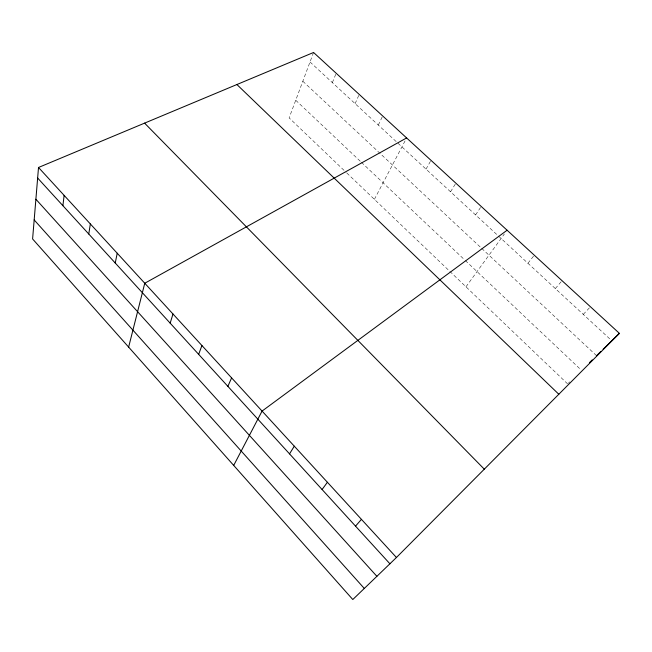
<?xml version="1.0" encoding="UTF-8"?>
<svg xmlns="http://www.w3.org/2000/svg" width="652" height="652" viewBox="0 0 652 652"><rect width="100%" height="100%" fill="white"/><g stroke="black" fill="none" stroke-linecap="round" stroke-linejoin="round"><path stroke-width="0.49" stroke-dasharray="3.26 2.44" d="M313.563 52.478L289.129 117.906L346.073 172.291M332.357 82.625L336.179 73.244M355.112 103.644L359.211 94.401M378.299 125.062L382.691 115.966M374.403 199.349L406.147 138.835M426.009 169.129L431.005 160.343M450.548 191.794L455.878 183.179M475.577 214.915L481.233 206.472M465.976 286.807L504.379 233.978M527.924 263.269L534.306 255.209M555.308 288.559L562.073 280.71M583.271 314.386L590.435 306.758M568.357 383.246L569.75 381.893M310.018 61.989L611.095 340.083M302.821 81.239L480.94 247.67M481.665 248.355L596.547 355.699M295.731 100.237L360.662 161.598M361.379 162.283L464.599 259.83M465.332 260.523L580.818 369.668M346.791 172.976L567.664 383.93"/><path stroke-width="0.98" d="M38.517 167.474L32.6 238.958L352.797 599.522L396.44 557.493L619.4 333.359L313.563 52.478L38.517 167.474L396.44 557.493M62.902 205.69L64.124 195.38M88.762 234.003L90.351 223.962M115.241 263.009L117.221 253.237M128.64 347.1L144.76 283.245L406.62 137.939M170.172 323.156L172.984 314.003M198.664 354.354L201.924 345.536M227.882 386.351L231.615 377.883M233.701 465.406L262.071 411.078L507.101 230.229M289.537 453.865L294.296 446.188M322.088 489.513L327.402 482.268M355.536 526.131L361.444 519.359M589.408 362.675L592.26 359.888M596.547 355.699L600.908 351.428M603.092 349.301L619.4 333.359M236.904 84.532L558.821 394.256M144.589 123.13L484.297 469.171M37.645 178.037L389.912 563.784M35.884 199.235L376.889 576.319M34.173 219.92L364.289 588.446"/></g></svg>
